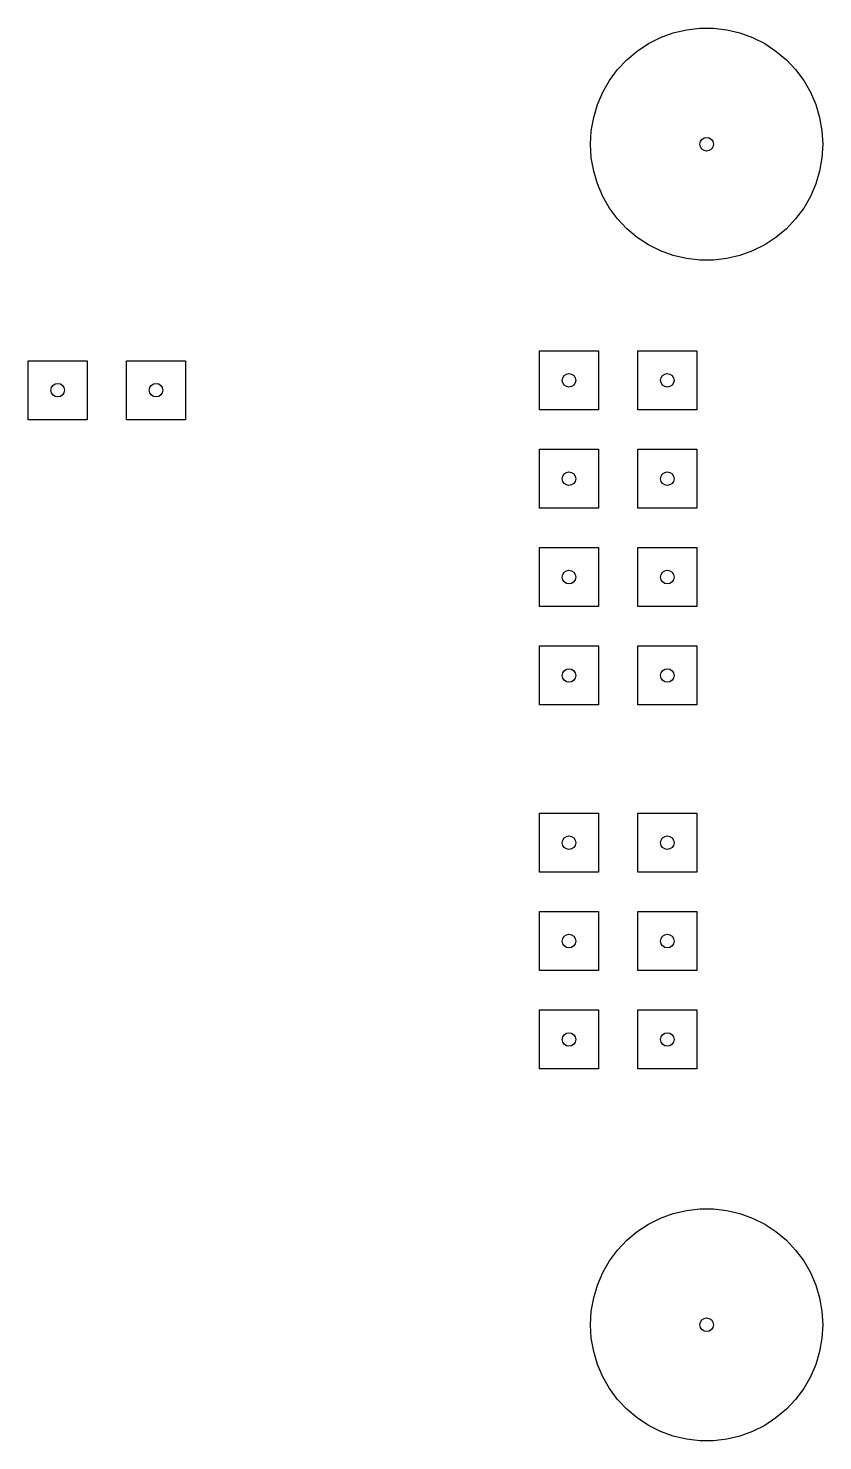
# Model space of a CAD drawing. Extents: x 0.28 to 2.52, y 0.28 to 1.72.
# Drawn here: x 1.71 to 2.518, y 0.282 to 1.718 of the extents above.
import ezdxf

# ---------------------------------------------------------------- set-up
doc = ezdxf.new("R2010")
doc.units = 0
doc.header["$MEASUREMENT"] = 0
doc.layers.add('BLACK', color=7, linetype='CONTINUOUS')

msp = doc.modelspace()

# ---------------------------------------------------------------- linework, layer by layer
at = {"layer": 'BLACK', "linetype": 'CONTINUOUS'}
for p, q in [((2.3532, 1.7085), (2.3661, 1.7131)), ((2.3661, 1.7131), (2.3795, 1.7163)), ((2.3795, 1.7163), (2.3931, 1.7179)), ((2.3931, 1.7179), (2.4069, 1.7179)), ((2.4069, 1.7179), (2.4205, 1.7163)), ((2.4205, 1.7163), (2.4339, 1.7131)), ((2.4339, 1.7131), (2.4468, 1.7085)), ((2.3189, 1.6859), (2.3295, 1.6947)), ((2.3295, 1.6947), (2.3409, 1.7023)), ((2.3409, 1.7023), (2.3532, 1.7085)), ((2.4468, 1.7085), (2.4591, 1.7023)), ((2.4591, 1.7023), (2.4705, 1.6947)), ((2.4705, 1.6947), (2.4811, 1.6859)), ((2.3095, 1.6759), (2.3189, 1.6859)), ((2.4811, 1.6859), (2.4905, 1.6759)), ((2.3013, 1.6649), (2.3095, 1.6759)), ((2.4905, 1.6759), (2.4987, 1.6649)), ((2.289, 1.6404), (2.2945, 1.653)), ((2.2945, 1.653), (2.3013, 1.6649)), ((2.4987, 1.6649), (2.5055, 1.653)), ((2.5055, 1.653), (2.511, 1.6404)), ((2.2851, 1.6272), (2.289, 1.6404)), ((2.511, 1.6404), (2.5149, 1.6272)), ((2.2827, 1.6137), (2.2851, 1.6272)), ((2.5149, 1.6272), (2.5173, 1.6137)), ((2.2819, 1.6), (2.2827, 1.6137)), ((2.5173, 1.6137), (2.5181, 1.6)), ((2.2827, 1.5863), (2.2819, 1.6)), ((2.5181, 1.6), (2.5173, 1.5863)), ((2.2851, 1.5728), (2.2827, 1.5863)), ((2.5173, 1.5863), (2.5149, 1.5728)), ((2.289, 1.5596), (2.2851, 1.5728)), ((2.5149, 1.5728), (2.511, 1.5596)), ((2.2945, 1.547), (2.289, 1.5596)), ((2.511, 1.5596), (2.5055, 1.547)), ((2.3013, 1.5351), (2.2945, 1.547)), ((2.5055, 1.547), (2.4987, 1.5351)), ((2.3095, 1.5241), (2.3013, 1.5351)), ((2.3189, 1.5141), (2.3095, 1.5241)), ((2.4905, 1.5241), (2.4811, 1.5141)), ((2.4987, 1.5351), (2.4905, 1.5241)), ((2.3295, 1.5053), (2.3189, 1.5141)), ((2.4811, 1.5141), (2.4705, 1.5053)), ((2.3409, 1.4977), (2.3295, 1.5053)), ((2.3532, 1.4915), (2.3409, 1.4977)), ((2.4591, 1.4977), (2.4468, 1.4915)), ((2.4705, 1.5053), (2.4591, 1.4977)), ((2.3661, 1.4869), (2.3532, 1.4915)), ((2.3795, 1.4837), (2.3661, 1.4869)), ((2.3931, 1.4821), (2.3795, 1.4837)), ((2.4069, 1.4821), (2.3931, 1.4821)), ((2.4205, 1.4837), (2.4069, 1.4821)), ((2.4339, 1.4869), (2.4205, 1.4837)), ((2.4468, 1.4915), (2.4339, 1.4869)), ((1.71, 1.32), (1.71, 1.38)), ((1.71, 1.38), (1.77, 1.38)), ((1.77, 1.38), (1.77, 1.32)), ((1.81, 1.32), (1.81, 1.38)), ((1.81, 1.38), (1.87, 1.38)), ((1.87, 1.38), (1.87, 1.32)), ((2.23, 1.33), (2.23, 1.39)), ((2.23, 1.39), (2.29, 1.39)), ((2.29, 1.39), (2.29, 1.33)), ((2.33, 1.33), (2.33, 1.39)), ((2.33, 1.39), (2.39, 1.39)), ((2.39, 1.39), (2.39, 1.33)), ((2.29, 1.33), (2.23, 1.33)), ((2.39, 1.33), (2.33, 1.33)), ((1.77, 1.32), (1.71, 1.32)), ((1.87, 1.32), (1.81, 1.32)), ((2.23, 1.23), (2.23, 1.29)), ((2.23, 1.29), (2.29, 1.29)), ((2.29, 1.29), (2.29, 1.23)), ((2.33, 1.23), (2.33, 1.29)), ((2.33, 1.29), (2.39, 1.29)), ((2.39, 1.29), (2.39, 1.23)), ((2.29, 1.23), (2.23, 1.23)), ((2.39, 1.23), (2.33, 1.23)), ((2.23, 1.13), (2.23, 1.19)), ((2.23, 1.19), (2.29, 1.19)), ((2.29, 1.19), (2.29, 1.13)), ((2.33, 1.13), (2.33, 1.19)), ((2.33, 1.19), (2.39, 1.19)), ((2.39, 1.19), (2.39, 1.13)), ((2.29, 1.13), (2.23, 1.13)), ((2.39, 1.13), (2.33, 1.13)), ((2.23, 1.03), (2.23, 1.09)), ((2.23, 1.09), (2.29, 1.09)), ((2.29, 1.09), (2.29, 1.03)), ((2.33, 1.03), (2.33, 1.09)), ((2.33, 1.09), (2.39, 1.09)), ((2.39, 1.09), (2.39, 1.03)), ((2.29, 1.03), (2.23, 1.03)), ((2.39, 1.03), (2.33, 1.03)), ((2.23, 0.86), (2.23, 0.92)), ((2.23, 0.92), (2.29, 0.92)), ((2.29, 0.92), (2.29, 0.86)), ((2.33, 0.86), (2.33, 0.92)), ((2.33, 0.92), (2.39, 0.92)), ((2.39, 0.92), (2.39, 0.86)), ((2.29, 0.86), (2.23, 0.86)), ((2.39, 0.86), (2.33, 0.86)), ((2.23, 0.76), (2.23, 0.82)), ((2.23, 0.82), (2.29, 0.82)), ((2.29, 0.82), (2.29, 0.76)), ((2.33, 0.76), (2.33, 0.82)), ((2.33, 0.82), (2.39, 0.82)), ((2.39, 0.82), (2.39, 0.76)), ((2.29, 0.76), (2.23, 0.76)), ((2.39, 0.76), (2.33, 0.76)), ((2.23, 0.66), (2.23, 0.72)), ((2.23, 0.72), (2.29, 0.72)), ((2.29, 0.72), (2.29, 0.66)), ((2.33, 0.66), (2.33, 0.72)), ((2.33, 0.72), (2.39, 0.72)), ((2.39, 0.72), (2.39, 0.66)), ((2.29, 0.66), (2.23, 0.66)), ((2.39, 0.66), (2.33, 0.66)), ((2.3795, 0.5163), (2.3931, 0.5179)), ((2.3931, 0.5179), (2.4069, 0.5179)), ((2.4069, 0.5179), (2.4205, 0.5163)), ((2.3409, 0.5023), (2.3532, 0.5085)), ((2.3532, 0.5085), (2.3661, 0.5131)), ((2.3661, 0.5131), (2.3795, 0.5163)), ((2.4205, 0.5163), (2.4339, 0.5131)), ((2.4339, 0.5131), (2.4468, 0.5085)), ((2.4468, 0.5085), (2.4591, 0.5023)), ((2.3189, 0.4859), (2.3295, 0.4947)), ((2.3295, 0.4947), (2.3409, 0.5023)), ((2.4591, 0.5023), (2.4705, 0.4947)), ((2.4705, 0.4947), (2.4811, 0.4859)), ((2.3013, 0.4649), (2.3095, 0.4759)), ((2.3095, 0.4759), (2.3189, 0.4859)), ((2.4811, 0.4859), (2.4905, 0.4759)), ((2.4905, 0.4759), (2.4987, 0.4649)), ((2.2945, 0.453), (2.3013, 0.4649)), ((2.4987, 0.4649), (2.5055, 0.453)), ((2.289, 0.4404), (2.2945, 0.453)), ((2.5055, 0.453), (2.511, 0.4404)), ((2.2851, 0.4272), (2.289, 0.4404)), ((2.511, 0.4404), (2.5149, 0.4272)), ((2.2827, 0.4137), (2.2851, 0.4272)), ((2.5149, 0.4272), (2.5173, 0.4137)), ((2.2819, 0.4), (2.2827, 0.4137)), ((2.5173, 0.4137), (2.5181, 0.4)), ((2.2827, 0.3863), (2.2819, 0.4)), ((2.5181, 0.4), (2.5173, 0.3863)), ((2.2851, 0.3728), (2.2827, 0.3863)), ((2.5173, 0.3863), (2.5149, 0.3728)), ((2.289, 0.3596), (2.2851, 0.3728)), ((2.2945, 0.347), (2.289, 0.3596)), ((2.511, 0.3596), (2.5055, 0.347)), ((2.5149, 0.3728), (2.511, 0.3596)), ((2.3013, 0.3351), (2.2945, 0.347)), ((2.5055, 0.347), (2.4987, 0.3351)), ((2.3095, 0.3241), (2.3013, 0.3351)), ((2.4987, 0.3351), (2.4905, 0.3241)), ((2.3189, 0.3141), (2.3095, 0.3241)), ((2.4905, 0.3241), (2.4811, 0.3141)), ((2.3295, 0.3053), (2.3189, 0.3141)), ((2.3409, 0.2977), (2.3295, 0.3053)), ((2.4705, 0.3053), (2.4591, 0.2977)), ((2.4811, 0.3141), (2.4705, 0.3053)), ((2.3532, 0.2915), (2.3409, 0.2977)), ((2.3661, 0.2869), (2.3532, 0.2915)), ((2.4468, 0.2915), (2.4339, 0.2869)), ((2.4591, 0.2977), (2.4468, 0.2915)), ((2.3795, 0.2837), (2.3661, 0.2869)), ((2.3931, 0.2821), (2.3795, 0.2837)), ((2.4069, 0.2821), (2.3931, 0.2821)), ((2.4205, 0.2837), (2.4069, 0.2821)), ((2.4339, 0.2869), (2.4205, 0.2837))]:
    msp.add_line(p, q, dxfattribs=at)
at = {"layer": 'BLACK'}
for centre in [(2.4, 1.6), (2.26, 1.36), (2.36, 1.36), (1.74, 1.35), (1.84, 1.35), (2.26, 1.26), (2.36, 1.26), (2.26, 1.16), (2.36, 1.16), (2.26, 1.06), (2.36, 1.06), (2.26, 0.89), (2.36, 0.89), (2.26, 0.79), (2.36, 0.79), (2.26, 0.69), (2.36, 0.69), (2.4, 0.4)]:
    msp.add_circle(centre, 0.00689, dxfattribs=at)

doc.saveas('drawing.dxf')
